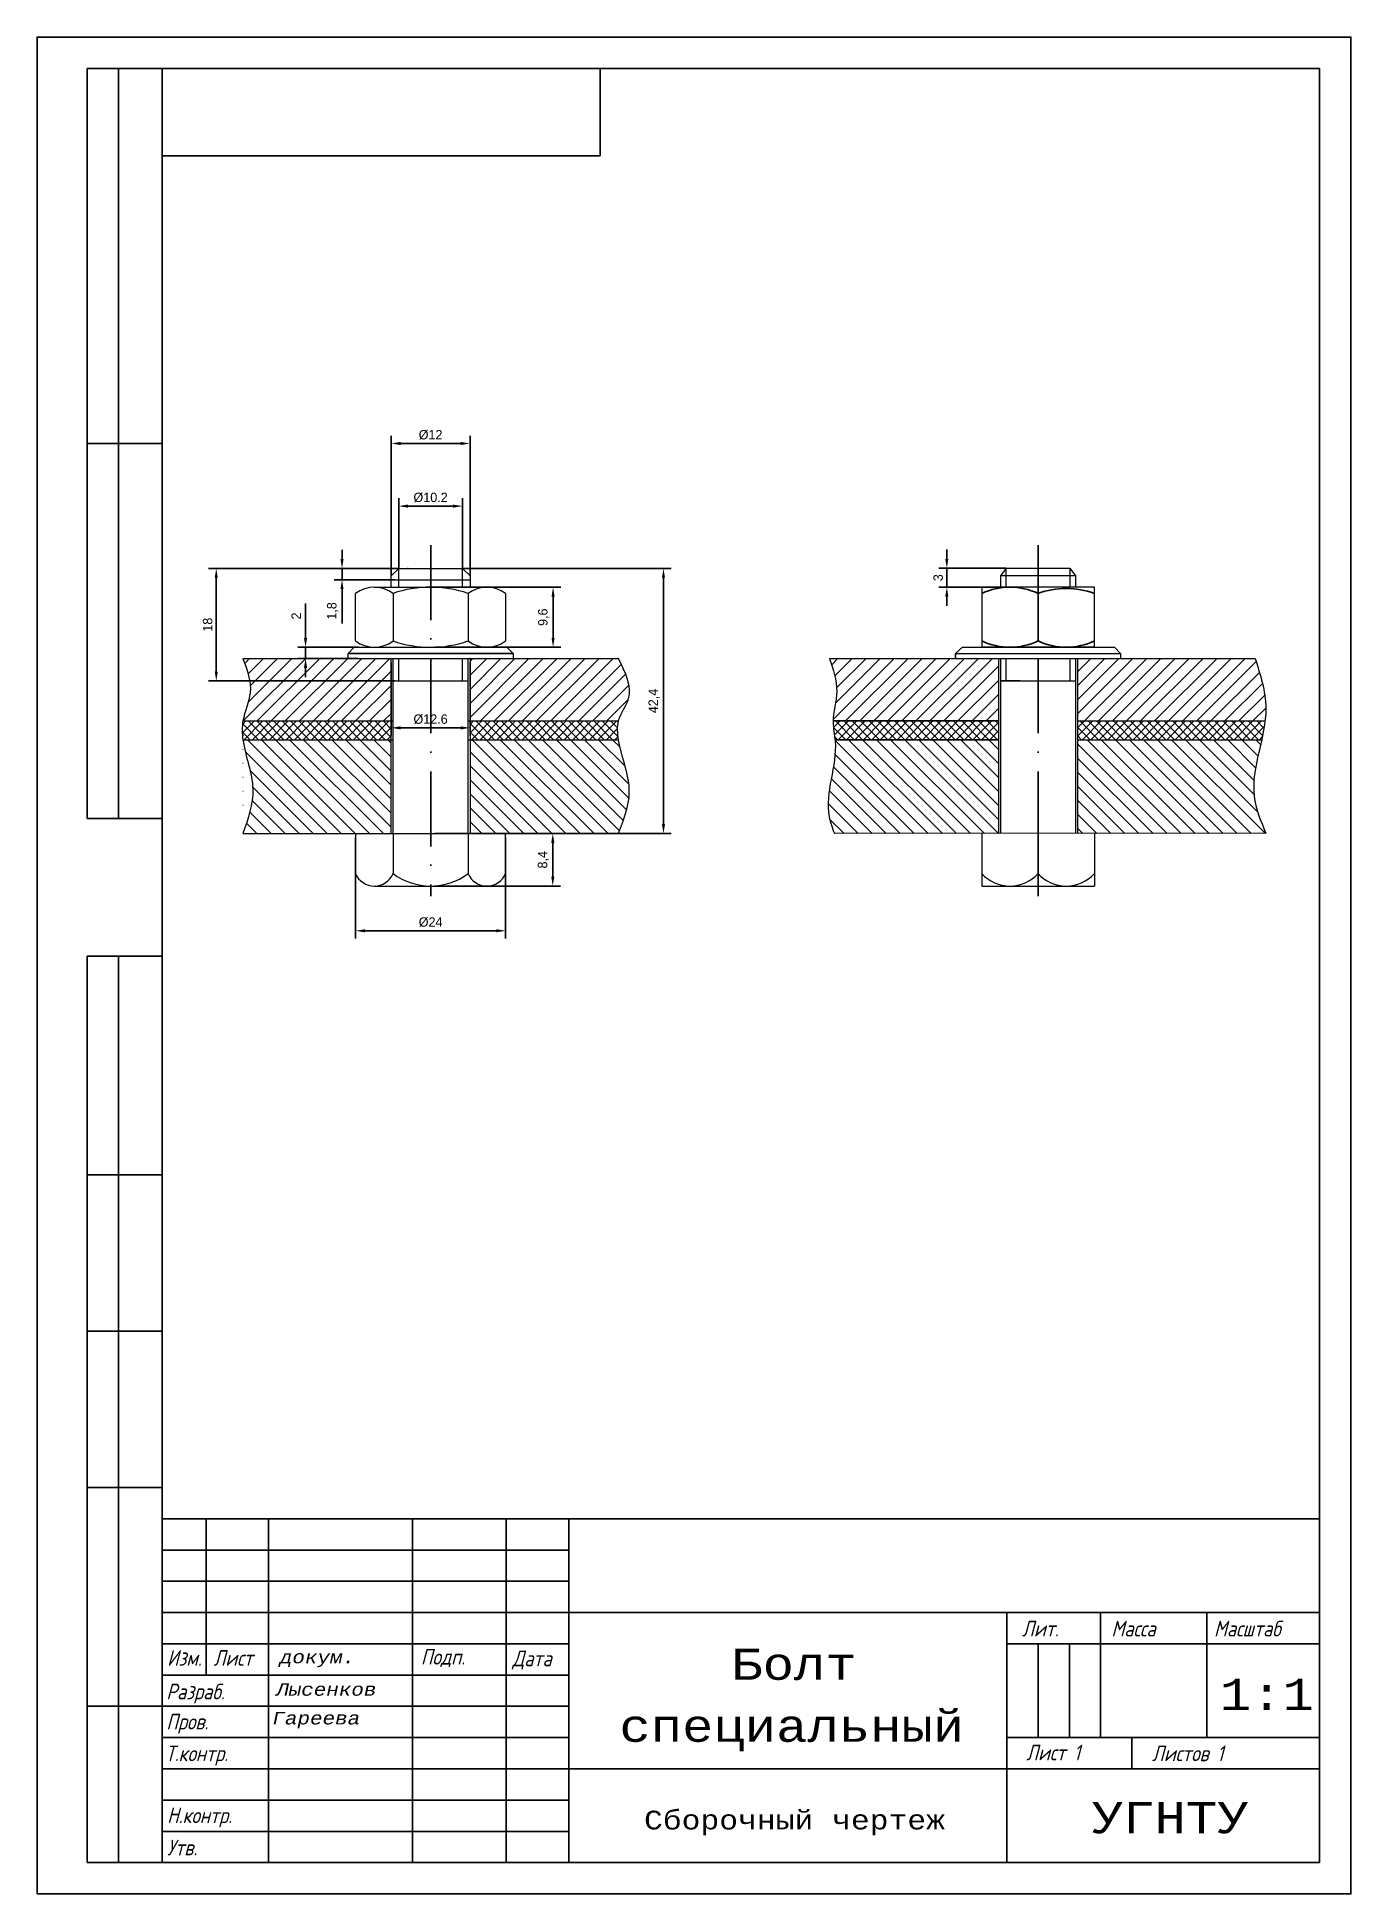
# Model space of a CAD drawing. Header units: millimetres. Extents: x 0 to 210, y 0 to 297.
import ezdxf

# ---------------------------------------------------------------- set-up
doc = ezdxf.new("R2010")
doc.units = ezdxf.units.MM
doc.linetypes.add('ACAD_ISO10W100', pattern=[18, 12, -3, 0, -3])
doc.layers.get('0').update_dxf_attribs({"lineweight": 20})
doc.layers.add('1-основная-06', color=7, linetype='Continuous')
doc.layers.add('Ypoвeнь2', color=7, linetype='Continuous')
doc.styles.add('1', font='simplex.shx', dxfattribs={"width": 0.8, "oblique": 15, "height": 2.5})
doc.styles.add('15', font='COUR.TTF', dxfattribs={"height": 5})
doc.styles.add('16', font='COUR.TTF', dxfattribs={"height": 3})
doc.styles.add('17', font='COUR.TTF', dxfattribs={"height": 3})
doc.styles.add('2', font='COUR.TTF', dxfattribs={"height": 5})
doc.dimstyles.new('ISO-25', dxfattribs={"dimtxt": 2.5, "dimasz": 2.5, "dimexe": 1.25, "dimexo": 0.625, "dimtad": 1, "dimtxsty": 'Standard', "dimcen": 2.5, "dimadec": 0, "dimazin": 0, "dimtfac": 1, "dimtmove": 0, "dimatfit": 3, "dimfxl": 0, "dimarcsym": 0})
pattern_1 = [(315, (32.89370999795619, 169.6109460732293), (0.6735192090801866, 0.6735192090801863), []), (45, (32.89370999795619, 169.6109460732293), (-0.6735192090801863, 0.6735192090801866), [])]
pattern_2 = [(315, (32.89370999795619, 169.6109460732293), (1.122532015133644, 1.122532015133644), [])]
pattern_3 = [(45, (0, 0), (-1.122532015133644, 1.122532015133644), [])]
pattern_4 = [(315, (0, 0), (1.122532015133644, 1.122532015133644), [])]
pattern_5 = [(315, (0, 0), (0.6735192090801866, 0.6735192090801863), []), (45, (0, 0), (-0.6735192090801863, 0.6735192090801866), [])]

# ---------------------------------------------------------------- blocks, each defined once
blk = doc.blocks.new('*D1')
at = {"layer": 'Defpoints', "color": 0}
for p in [(62.93829809073326, 169.6109460732293), (82.42743848333498, 169.6109460732292), (62.89370999795621, 161.2109460732293)]:
    blk.add_point(p, dxfattribs=at)
at = {"layer": 'Ypoвeнь2', "color": 0, "lineweight": -2}
for p, q in [((63.56329809073326, 169.6109460732293), (83.67743848333498, 169.6109460732292)), ((82.42743848333498, 162.7109460732292), (82.42743848333498, 168.1109460732292)), ((63.51870999795621, 161.2109460732293), (83.67743848333498, 161.2109460732292))]:
    blk.add_line(p, q, dxfattribs=at)
at = {"layer": 'Ypoвeнь2', "color": 0}
for points in [[(82.17743848333498, 168.1109460732292), (82.67743848333498, 168.1109460732292), (82.42743848333498, 169.6109460732292)], [(82.17743848333498, 162.7109460732292), (82.67743848333498, 162.7109460732292), (82.42743848333498, 161.2109460732292)]]:
    blk.add_solid(points, dxfattribs=at)
at = {"layer": 'Ypoвeнь2', "color": 0, "lineweight": 20, "insert": (80.92743848333495, 165.4109460732292), "char_height": 1.5, "attachment_point": 5, "rotation": 90}
blk.add_mtext('8,4', dxfattribs=at)
blk = doc.blocks.new('*D2')
at = {"layer": 'Defpoints', "color": 0}
for p in [(50.89370999795619, 169.6109460732293), (74.8937099979562, 169.6109460732292), (74.8937099979562, 154.0504144563021)]:
    blk.add_point(p, dxfattribs=at)
at = {"layer": 'Ypoвeнь2', "color": 0, "lineweight": -2}
for p, q in [((50.89370999795619, 168.9859460732293), (50.89370999795619, 152.8004144563021)), ((74.8937099979562, 168.9859460732292), (74.8937099979562, 152.8004144563021)), ((52.39370999795619, 154.0504144563021), (73.3937099979562, 154.0504144563021))]:
    blk.add_line(p, q, dxfattribs=at)
at = {"layer": 'Ypoвeнь2', "color": 0}
for points in [[(52.39370999795619, 154.3004144563021), (52.39370999795619, 153.8004144563021), (50.89370999795619, 154.0504144563021)], [(73.3937099979562, 154.3004144563021), (73.3937099979562, 153.8004144563021), (74.8937099979562, 154.0504144563021)]]:
    blk.add_solid(points, dxfattribs=at)
at = {"layer": 'Ypoвeнь2', "color": 0, "insert": (62.89370999795619, 155.4254144563021), "char_height": 1.5, "attachment_point": 5}
blk.add_mtext('%%c24', dxfattribs=at)
blk = doc.blocks.new('*D3')
at = {"layer": 'Defpoints', "color": 0}
for p in [(56.59370999795617, 197.6109460732293), (69.1937099979562, 197.6109460732293), (69.1937099979562, 186.5096690829488)]:
    blk.add_point(p, dxfattribs=at)
at = {"layer": 'Ypoвeнь2', "color": 0, "lineweight": -2}
for p, q in [((56.59370999795617, 196.9859460732293), (56.59370999795617, 185.2596690829488)), ((69.1937099979562, 196.9859460732293), (69.1937099979562, 185.2596690829488)), ((58.09370999795617, 186.5096690829488), (67.6937099979562, 186.5096690829488))]:
    blk.add_line(p, q, dxfattribs=at)
at = {"layer": 'Ypoвeнь2', "color": 0}
for points in [[(58.09370999795617, 186.7596690829488), (58.09370999795617, 186.2596690829488), (56.59370999795617, 186.5096690829488)], [(67.6937099979562, 186.7596690829488), (67.6937099979562, 186.2596690829488), (69.1937099979562, 186.5096690829488)]]:
    blk.add_solid(points, dxfattribs=at)
at = {"layer": 'Ypoвeнь2', "color": 0, "insert": (62.89370999795619, 187.8846690829488), "char_height": 1.5, "attachment_point": 5}
blk.add_mtext('%%c12.6', dxfattribs=at)
blk = doc.blocks.new('*D4')
at = {"layer": 'Defpoints', "color": 0}
for p in [(67.99370999795619, 212.0109460732292), (67.99370999795617, 169.6109460732293), (100.1180026967618, 169.6109460732293)]:
    blk.add_point(p, dxfattribs=at)
at = {"layer": 'Ypoвeнь2', "color": 0, "lineweight": -2}
for p, q in [((68.61870999795619, 212.0109460732292), (101.3680026967618, 212.0109460732292)), ((100.1180026967618, 210.5109460732292), (100.1180026967618, 171.1109460732293)), ((68.61870999795617, 169.6109460732293), (101.3680026967618, 169.6109460732293))]:
    blk.add_line(p, q, dxfattribs=at)
at = {"layer": 'Ypoвeнь2', "color": 0}
for points in [[(99.86800269676178, 210.5109460732292), (100.3680026967618, 210.5109460732292), (100.1180026967618, 212.0109460732292)], [(99.86800269676178, 171.1109460732293), (100.3680026967618, 171.1109460732293), (100.1180026967618, 169.6109460732293)]]:
    blk.add_solid(points, dxfattribs=at)
at = {"layer": 'Ypoвeнь2', "color": 0, "insert": (98.61800269676175, 190.8109460732293), "char_height": 1.5, "attachment_point": 5, "rotation": 90}
blk.add_mtext('42,4', dxfattribs=at)
blk = doc.blocks.new('*D5')
at = {"layer": 'Defpoints', "color": 0}
for p in [(57.7937099979562, 212.0109460732292), (28.63055847010014, 194.0109460732293), (57.7937099979562, 194.0109460732293)]:
    blk.add_point(p, dxfattribs=at)
at = {"layer": 'Ypoвeнь2', "color": 0, "lineweight": -2}
for p, q in [((57.1687099979562, 212.0109460732292), (27.38055847010014, 212.0109460732292)), ((28.63055847010014, 210.5109460732292), (28.63055847010014, 195.5109460732293)), ((57.1687099979562, 194.0109460732293), (27.38055847010014, 194.0109460732293))]:
    blk.add_line(p, q, dxfattribs=at)
at = {"layer": 'Ypoвeнь2', "color": 0}
for points in [[(28.38055847010014, 210.5109460732292), (28.88055847010014, 210.5109460732292), (28.63055847010014, 212.0109460732292)], [(28.38055847010014, 195.5109460732293), (28.88055847010014, 195.5109460732293), (28.63055847010014, 194.0109460732293)]]:
    blk.add_solid(points, dxfattribs=at)
at = {"layer": 'Ypoвeнь2', "color": 0, "insert": (27.25555847010011, 203.0109460732293), "char_height": 1.5, "attachment_point": 5, "rotation": 90}
blk.add_mtext('18', dxfattribs=at)
blk = doc.blocks.new('*D6')
at = {"layer": 'Defpoints', "color": 0}
for p in [(62.89370999795614, 209.0109460732292), (62.93829809073327, 199.4109998056861), (82.47494305188434, 199.4109998056861)]:
    blk.add_point(p, dxfattribs=at)
at = {"layer": 'Ypoвeнь2', "color": 0, "lineweight": -2}
for p, q in [((63.51870999795614, 209.0109460732292), (83.72494305188434, 209.0109460732292)), ((82.47494305188434, 207.5109460732292), (82.47494305188434, 200.9109998056861)), ((63.56329809073327, 199.4109998056861), (83.72494305188434, 199.4109998056861))]:
    blk.add_line(p, q, dxfattribs=at)
at = {"layer": 'Ypoвeнь2', "color": 0}
for points in [[(82.22494305188434, 207.5109460732292), (82.72494305188434, 207.5109460732292), (82.47494305188434, 209.0109460732292)], [(82.22494305188434, 200.9109998056861), (82.72494305188434, 200.9109998056861), (82.47494305188434, 199.4109998056861)]]:
    blk.add_solid(points, dxfattribs=at)
at = {"layer": 'Ypoвeнь2', "color": 0, "insert": (80.97494305188431, 204.2109729394577), "char_height": 1.5, "attachment_point": 5, "rotation": 90}
blk.add_mtext('9,6', dxfattribs=at)
blk = doc.blocks.new('*D7')
at = {"layer": 'Defpoints', "color": 0}
for p in [(57.7937099979562, 212.0109460732292), (48.73315562400671, 210.2109460732293), (57.7937099979562, 210.2109460732293)]:
    blk.add_point(p, dxfattribs=at)
at = {"layer": 'Ypoвeнь2', "color": 0, "lineweight": -2}
for p, q in [((48.73315562400671, 213.5109460732292), (48.73315562400671, 215.0109460732292)), ((57.1687099979562, 212.0109460732292), (47.48315562400671, 212.0109460732292)), ((48.73315562400671, 212.0109460732292), (48.73315562400671, 210.2109460732293)), ((57.1687099979562, 210.2109460732293), (47.48315562400671, 210.2109460732293)), ((48.73315562400671, 208.7109460732293), (48.73315562400671, 203.2109460732293))]:
    blk.add_line(p, q, dxfattribs=at)
at = {"layer": 'Ypoвeнь2', "color": 0}
for points in [[(48.48315562400671, 213.5109460732292), (48.98315562400671, 213.5109460732292), (48.73315562400671, 212.0109460732292)], [(48.48315562400671, 208.7109460732293), (48.98315562400671, 208.7109460732293), (48.73315562400671, 210.2109460732293)]]:
    blk.add_solid(points, dxfattribs=at)
at = {"layer": 'Ypoвeнь2', "color": 0, "insert": (47.23315562400668, 205.2109460732293), "char_height": 1.5, "attachment_point": 5, "rotation": 90}
blk.add_mtext('1,8', dxfattribs=at)
blk = doc.blocks.new('*D8')
at = {"layer": 'Defpoints', "color": 0}
for p in [(67.99370999795619, 221.9811747574703), (57.7937099979562, 212.0109460732292), (67.99370999795619, 212.0109460732292)]:
    blk.add_point(p, dxfattribs=at)
at = {"layer": 'Ypoвeнь2', "color": 0, "lineweight": -2}
for p, q in [((57.7937099979562, 212.6359460732292), (57.7937099979562, 223.2311747574703)), ((67.99370999795619, 212.6359460732292), (67.99370999795619, 223.2311747574703)), ((59.2937099979562, 221.9811747574703), (66.49370999795619, 221.9811747574703))]:
    blk.add_line(p, q, dxfattribs=at)
at = {"layer": 'Ypoвeнь2', "color": 0}
for points in [[(59.2937099979562, 222.2311747574703), (59.2937099979562, 221.7311747574703), (57.7937099979562, 221.9811747574703)], [(66.49370999795619, 222.2311747574703), (66.49370999795619, 221.7311747574703), (67.99370999795619, 221.9811747574703)]]:
    blk.add_solid(points, dxfattribs=at)
at = {"layer": 'Ypoвeнь2', "color": 0, "insert": (62.89370999795619, 223.3561747574703), "char_height": 1.5, "attachment_point": 5}
blk.add_mtext('%%c10.2', dxfattribs=at)
blk = doc.blocks.new('*D9')
at = {"layer": 'Defpoints', "color": 0}
for p in [(69.1937099979562, 231.998559387458), (56.59370999795618, 210.8109460732292), (69.1937099979562, 210.8109460732292)]:
    blk.add_point(p, dxfattribs=at)
at = {"layer": 'Ypoвeнь2', "color": 0, "lineweight": -2}
for p, q in [((56.59370999795618, 211.4359460732292), (56.59370999795618, 233.248559387458)), ((58.09370999795618, 231.998559387458), (67.6937099979562, 231.998559387458)), ((69.1937099979562, 211.4359460732292), (69.1937099979562, 233.248559387458))]:
    blk.add_line(p, q, dxfattribs=at)
at = {"layer": 'Ypoвeнь2', "color": 0}
for points in [[(58.09370999795618, 232.248559387458), (58.09370999795618, 231.748559387458), (56.59370999795618, 231.998559387458)], [(67.6937099979562, 232.248559387458), (67.6937099979562, 231.748559387458), (69.1937099979562, 231.998559387458)]]:
    blk.add_solid(points, dxfattribs=at)
at = {"layer": 'Ypoвeнь2', "color": 0, "insert": (62.89370999795619, 233.373559387458), "char_height": 1.5, "attachment_point": 5}
blk.add_mtext('%%c12', dxfattribs=at)
blk = doc.blocks.new('*D10')
at = {"layer": 'Defpoints', "color": 0}
for p in [(145.41243579402, 212.0497325614242), (154.9, 212.0497325614242), (154.9, 209.0200479143698)]:
    blk.add_point(p, dxfattribs=at)
at = {"layer": 'Ypoвeнь2', "color": 0, "lineweight": -2}
for p, q in [((145.41243579402, 213.5497325614242), (145.41243579402, 215.0497325614242)), ((154.275, 212.0497325614242), (144.16243579402, 212.0497325614242)), ((145.41243579402, 209.0200479143698), (145.41243579402, 212.0497325614242)), ((154.275, 209.0200479143698), (144.16243579402, 209.0200479143698)), ((145.41243579402, 207.5200479143698), (145.41243579402, 206.0200479143698))]:
    blk.add_line(p, q, dxfattribs=at)
at = {"layer": 'Ypoвeнь2', "color": 0}
for points in [[(145.16243579402, 213.5497325614242), (145.66243579402, 213.5497325614242), (145.41243579402, 212.0497325614242)], [(145.16243579402, 207.5200479143698), (145.66243579402, 207.5200479143698), (145.41243579402, 209.0200479143698)]]:
    blk.add_solid(points, dxfattribs=at)
at = {"layer": 'Ypoвeнь2', "color": 0, "insert": (144.0374357940199, 210.534890237897), "char_height": 1.5, "attachment_point": 5, "rotation": 90}
blk.add_mtext('3', dxfattribs=at)

msp = doc.modelspace()

# ---------------------------------------------------------------- hatches: boundary and pattern name
h = msp.add_hatch()
h.set_pattern_fill('ANSI31', color=256, scale=0.5, style=0)
h.set_pattern_definition([(45, (32.89370999795619, 169.6109460732293), (-1.122532015133644, 1.122532015133644), [])])
edge = h.paths.add_edge_path()
edge.add_spline(control_points=[(32.89370999795619, 197.6109460732293), (33.56612404305076, 195.7698468930676), (34.7967392544824, 192.4003684096988), (33.15604346671591, 189.1449190196375), (32.89370999795617, 187.6109460732291)], knot_values=[0, 0, 0, 0, 5.610479010304787, 10.26799018234048, 10.2679901823407, 10.2679901823407, 10.2679901823407], degree=3, periodic=0)
edge.add_line((32.89370999795619, 187.6109460732293), (56.59370999795618, 187.6109460732293))
edge.add_line((56.59370999795618, 187.6109460732293), (56.59370999795618, 197.6109460732293))
edge.add_line((56.59370999795618, 197.6109460732293), (32.89370999795619, 197.6109460732293))
h = msp.add_hatch()
h.set_pattern_fill('ANSI37,_O', color=256, scale=0.3, angle=270)
h.set_pattern_definition(pattern_1)
edge = h.paths.add_edge_path()
edge.add_spline(control_points=[(32.89370999795616, 187.6109460732291), (32.724735544174, 186.6228821332314), (32.75568836837435, 185.6110379753197), (32.89370999795619, 184.6109460732293)], knot_values=[10.26799018234048, 10.2679901823407, 10.2679901823407, 10.2679901823407, 13.26799018234046, 13.26799018234046, 13.26799018234046, 13.26799018234048], degree=3, periodic=0)
edge.add_line((32.89370999795619, 184.6109460732293), (56.59370999795618, 184.6109460732293))
edge.add_line((56.59370999795618, 184.6109460732293), (56.59370999795618, 187.6109460732293))
edge.add_line((56.59370999795618, 187.6109460732293), (32.89370999795617, 187.6109460732293))
h = msp.add_hatch()
h.set_pattern_fill('ANSI37,_O', color=256, scale=0.3, angle=270)
h.set_pattern_definition(pattern_1)
edge = h.paths.add_edge_path()
edge.add_line((69.1937099979562, 187.6109460732293), (69.1937099979562, 184.6109460732293))
edge.add_line((69.1937099979562, 184.6109460732293), (92.89370999795621, 184.6109460732292))
edge.add_spline(control_points=[(92.8937099979562, 184.6109460732293), (92.71819365823845, 185.6232737612368), (92.63362098560845, 186.653167057946), (92.8937099979562, 187.6109460732292)], knot_values=[10.54292645895027, 10.54292645895027, 10.54292645895027, 10.54292645895027, 13.54292645895025, 13.54292645895025, 13.54292645895025, 13.54292645895027], degree=3, periodic=0)
edge.add_line((92.8937099979562, 187.6109460732293), (69.1937099979562, 187.6109460732293))
h = msp.add_hatch()
h.set_pattern_fill('ANSI31,_O', color=256, scale=0.5, angle=270)
h.set_pattern_definition(pattern_2)
edge = h.paths.add_edge_path()
edge.add_line((56.59370999795618, 169.6109460732293), (56.59370999795618, 184.6109460732293))
edge.add_line((56.59370999795618, 184.6109460732293), (32.89370999795621, 184.6109460732293))
edge.add_spline(control_points=[(32.89370999795619, 184.6109460732293), (33.2646326918404, 181.9232747018724), (35.44027916906299, 176.9741774751558), (33.71272248636049, 171.9790649296149), (32.89370999795619, 169.6109460732293)], knot_values=[13.26799018234046, 13.26799018234046, 13.26799018234046, 13.26799018234048, 21.33026335665269, 28.59804675797529, 28.59804675797529, 28.59804675797529, 28.59804675797529], degree=3, periodic=0)
edge.add_line((32.89370999795619, 169.6109460732293), (56.59370999795618, 169.6109460732293))
h = msp.add_hatch()
h.set_pattern_fill('ANSI31,_O', color=256, scale=0.5, angle=270)
h.set_pattern_definition(pattern_2)
edge = h.paths.add_edge_path()
edge.add_line((69.1937099979562, 184.6109460732293), (69.1937099979562, 169.6109460732293))
edge.add_line((69.1937099979562, 169.6109460732293), (92.89370999795621, 169.6109460732293))
edge.add_spline(control_points=[(92.8937099979562, 169.6109460732293), (93.73288838396536, 171.8030590643579), (95.63539762274479, 176.7728191149047), (93.39699821737824, 181.7081246015175), (92.8937099979562, 184.6109460732293)], knot_values=[13.54292645895027, 13.54292645895027, 13.54292645895027, 13.54292645895027, 20.33193477410875, 28.93435128241865, 28.93435128241865, 28.93435128241865, 28.93435128241865], degree=3, periodic=0)
edge.add_line((92.8937099979562, 184.6109460732293), (69.1937099979562, 184.6109460732293))
at = {"layer": 'Ypoвeнь2'}
h = msp.add_hatch(dxfattribs=at)
h.set_pattern_fill('ANSI31', color=256, scale=0.5, style=0)
h.set_pattern_definition(pattern_3)
edge = h.paths.add_edge_path()
edge.add_spline(control_points=[(92.8937099979562, 187.6109460732293), (93.23287736695819, 188.8599315100482), (95.7264299566832, 191.8953766037555), (93.98742677865891, 195.4041574279991), (92.8937099979562, 197.6109460732293)], knot_values=[0, 3.019806626980426e-14, 3.019806626980426e-14, 3.019806626980426e-14, 3.912130304242035, 10.54292645895027, 10.54292645895027, 10.54292645895027, 10.54292645895027], degree=3, periodic=0)
edge.add_line((92.89370999795624, 197.6109460732293), (69.1937099979562, 197.6109460732293))
edge.add_line((69.1937099979562, 197.6109460732293), (69.1937099979562, 187.6109460732293))
edge.add_line((69.1937099979562, 187.6109460732293), (92.89370999795617, 187.6109460732293))
h = msp.add_hatch(dxfattribs=at)
h.set_pattern_fill('ANSI31', color=256, scale=0.5, style=0)
h.set_pattern_definition(pattern_3)
edge = h.paths.add_edge_path()
edge.add_spline(control_points=[(126.6750345316548, 197.6109460732293), (127.2617761989775, 195.8610458279549), (128.3620612520281, 192.5678993823335), (127.2564358491004, 189.1876614817231), (127.2365125239195, 187.6109460732292)], knot_values=[0.01780641323895957, 0.01780641323895957, 0.01780641323895957, 0.01780641323895957, 5.412976764187609, 10.17053639556061, 10.17053639556061, 10.17053639556061, 10.17053639556061], degree=3, periodic=0)
edge.add_line((127.2365125239195, 187.6109460732292), (153.7, 187.6109460732292))
edge.add_line((153.7, 187.6109460732292), (153.7, 197.6109460732292))
edge.add_line((153.7, 197.6109460732292), (126.6750345316548, 197.6109460732292))
h = msp.add_hatch(dxfattribs=at)
h.set_pattern_fill('ANSI31', color=256, scale=0.5, style=0)
h.set_pattern_definition(pattern_3)
edge = h.paths.add_edge_path()
edge.add_spline(control_points=[(196.2838526070562, 187.6109460732292), (196.3682582259937, 188.3074620813244), (196.5990579017281, 191.6826485795188), (195.5406582806702, 194.9868453985106), (194.7001069116427, 197.6109460732293)], knot_values=[0, 0, 0, 0, 2.099129039724678, 10.19846319394228, 10.19846319394228, 10.19846319394228, 10.19846319394228], degree=3, periodic=0)
edge.add_line((194.7001069116427, 197.6109460732293), (166.3, 197.6109460732293))
edge.add_line((166.3, 197.6109460732293), (166.3, 187.6109460732292))
edge.add_line((166.3, 187.6109460732292), (196.2838526070562, 187.6109460732292))
h = msp.add_hatch(dxfattribs=at)
h.set_pattern_fill('ANSI37', color=256, scale=0.3, angle=270, style=0)
h.set_pattern_definition(pattern_5)
edge = h.paths.add_edge_path()
edge.add_line((153.7, 184.6109460732293), (153.6999999999999, 187.6109460732292))
edge.add_line((153.6999999999999, 187.6109460732292), (127.2365125239195, 187.6109460732292))
edge.add_spline(control_points=[(127.2365125239195, 187.6109460732293), (127.2357194495821, 187.548182828821), (127.2356604812286, 186.5479918634626), (127.4518843705016, 185.5511465396125), (127.5468497463438, 184.6109460732293)], knot_values=[10.17053639556056, 10.17053639556056, 10.17053639556056, 10.17053639556056, 10.35991735570218, 13.18905233775981, 13.18905233775981, 13.18905233775981, 13.18905233775981], degree=3, periodic=0)
edge.add_line((127.5468497463439, 184.6109460732293), (153.7, 184.6109460732293))
h = msp.add_hatch(dxfattribs=at)
h.set_pattern_fill('ANSI37', color=256, scale=0.3, angle=270, style=0)
h.set_pattern_definition(pattern_5)
edge = h.paths.add_edge_path()
edge.add_line((166.3, 187.6109460732292), (166.3, 184.6109460732293))
edge.add_line((166.3, 184.6109460732293), (195.7462265704924, 184.6109460732292))
edge.add_spline(control_points=[(195.7462265704923, 184.6109460732292), (195.9664240769355, 185.6123062366996), (196.1629771175264, 186.6134803297905), (196.2838526070562, 187.6109460732292)], knot_values=[10.19846319394228, 10.19846319394228, 10.19846319394228, 10.19846319394228, 13.2045811924486, 13.2045811924486, 13.2045811924486, 13.2045811924486], degree=3, periodic=0)
edge.add_line((196.2838526070562, 187.6109460732292), (166.3, 187.6109460732292))
h = msp.add_hatch(dxfattribs=at)
h.set_pattern_fill('ANSI31', color=256, scale=0.5, angle=270, style=0)
h.set_pattern_definition(pattern_4)
edge = h.paths.add_edge_path()
edge.add_line((153.7, 169.6109460732293), (153.7, 184.6109460732293))
edge.add_line((153.7, 184.6109460732293), (127.5468497463439, 184.6109460732293))
edge.add_spline(control_points=[(127.5468497463438, 184.6109460732293), (127.5539883221574, 184.5402709218942), (127.9331039162583, 180.4351441398966), (125.3557505124284, 175.2390313843422), (127.1061061504515, 170.5038036514643), (127.4361469392322, 169.6109460732293)], knot_values=[13.18905233775981, 13.18905233775981, 13.18905233775981, 13.18905233775981, 13.40171926375418, 25.53587105612911, 28.35550293625543, 28.35550293625543, 28.35550293625543, 28.35550293625543], degree=3, periodic=0)
edge.add_line((127.4361469392322, 169.6109460732293), (153.7, 169.6109460732293))
h = msp.add_hatch(dxfattribs=at)
h.set_pattern_fill('ANSI31', color=256, scale=0.5, angle=270, style=0)
h.set_pattern_definition(pattern_4)
edge = h.paths.add_edge_path()
edge.add_spline(control_points=[(196.4086511572721, 169.6700753360712), (195.5964872844178, 171.6212554459536), (193.5841880597404, 176.4556963187341), (195.0872399968221, 181.5660361683666), (195.756710937544, 184.6109460732293)], knot_values=[13.05375023961754, 13.05375023961754, 13.05375023961754, 13.05375023961754, 19.23970929094153, 28.38070705083184, 28.38070705083184, 28.38070705083184, 28.38070705083184], degree=3, periodic=0)
edge.add_line((195.756710937544, 184.6109460732293), (166.3, 184.6109460732293))
edge.add_line((166.3, 184.6109460732293), (166.3, 169.6109460732293))
edge.add_line((166.3, 169.6109460732293), (196.432245977814, 169.6109460732293))

# ---------------------------------------------------------------- linework, layer by layer
at = {"lineweight": 20}
for p, q in [((56.59370999795618, 210.8109460732292), (57.7937099979562, 212.0109460732292)), ((57.7937099979562, 212.0109460732292), (67.99370999795619, 212.0109460732292)), ((67.99370999795619, 209.0109460732292), (67.99370999795619, 212.0109460732292)), ((69.1937099979562, 210.8109460732292), (67.99370999795619, 212.0109460732292)), ((50.89370999795619, 200.4109460732293), (50.89370999795619, 208.0109460732292)), ((56.59370999795618, 209.0109460732292), (56.59370999795618, 210.8109460732292)), ((56.59370999795618, 210.2109460732293), (69.1937099979562, 210.2109460732293)), ((56.89370999795619, 208.0109460732293), (56.89370999795619, 200.4109460732293)), ((68.8937099979562, 208.0109460732292), (68.8937099979562, 200.4109460732293)), ((69.1937099979562, 210.8109460732292), (69.1937099979562, 209.0109460732292)), ((74.8937099979562, 208.0109460732292), (74.8937099979562, 200.4109460732293)), ((56.59370999795618, 169.6109460732293), (56.59370999795618, 197.6109460732293)), ((56.89370999795619, 169.6109460732293), (56.89370999795619, 197.6109460732293)), ((68.8937099979562, 169.6109460732293), (68.8937099979562, 197.6109460732293)), ((69.1937099979562, 197.6109460732293), (69.1937099979562, 169.6109460732293)), ((68.8937099979562, 187.6109460732293), (92.8937099979562, 187.6109460732293)), ((32.89370999795619, 184.6109460732293), (56.89370999795619, 184.6109460732293)), ((68.8937099979562, 184.6109460732293), (92.8937099979562, 184.6109460732293)), ((32.89370999795619, 169.6109460732293), (92.8937099979562, 169.6109460732293)), ((56.89370999795619, 169.6109460732293), (56.89370999795619, 163.2109460732293)), ((68.8937099979562, 169.6109460732293), (68.8937099979562, 163.2109460732293)), ((53.89370999795619, 161.2109460732293), (71.8937099979562, 161.2109460732293))]:
    msp.add_line(p, q, dxfattribs=at)
for p, q in [((57.7937099979562, 209.0109460732292), (57.7937099979562, 212.0109460732292)), ((53.89370999795619, 209.0109460732292), (71.8937099979562, 209.0109460732292)), ((53.89370999795619, 209.0109460732292), (71.8937099979562, 209.0109460732292)), ((50.69370000000006, 199.4109460732293), (75.09369999999998, 199.4109460732293)), ((32.89370999795619, 197.6109460732293), (56.89370999795619, 197.6109460732293)), ((49.6937099979562, 197.6109460732293), (49.6937099979562, 198.4108999999999)), ((56.89370999795619, 197.6109460732293), (57.7937099979562, 197.6109460732293)), ((57.7937099979562, 197.6109460732293), (67.99370999795619, 197.6109460732293)), ((57.7937099979562, 194.0109460732293), (57.7937099979562, 197.6109460732293)), ((67.99370999795619, 194.0109460732293), (67.99370999795619, 197.6109460732293)), ((76.09370999795618, 198.4108999999999), (76.09370999795618, 197.6109460732293)), ((56.89370999795619, 194.0109460732293), (68.8937099979562, 194.0109460732293)), ((32.89370999795619, 187.6109460732293), (56.89370999795619, 187.6109460732293)), ((50.89370999795619, 169.6109460732293), (50.89370999795619, 163.2109460732293)), ((74.8937099979562, 163.2109460732293), (74.8937099979562, 169.6109460732293))]:
    msp.add_line(p, q)
msp.add_lwpolyline([(67.99370999795619, 197.6109460732293), (92.8937099979562, 197.6109460732293)], dxfattribs=at)
for points in [[(32.89370999795619, 197.6109460732293), (34.05369870812103, 192.1216928528576), (32.89370999795619, 187.6109460732293), (32.89370999795619, 184.6109460732293), (34.47346874712821, 176.7049603009395), (32.89370999795619, 169.6109460732293)], [(92.8937099979562, 197.6109460732293), (94.50064356679275, 191.177811366833), (92.8937099979562, 187.6109460732293), (92.8937099979562, 184.6109460732293), (94.6055872381454, 176.1805815439242), (92.8937099979562, 169.6109460732293)]]:
    msp.add_spline(points, degree=3, dxfattribs=at)
for p in [(57.7937099979562, 212.0109460732292), (57.7937099979562, 212.0109460732292), (57.7937099979562, 212.0109460732292), (59.25619133951488, 212.0109460732292), (62.89370999795619, 212.0109460732292), (67.99370999795619, 212.0109460732292), (67.99370999795619, 212.0109460732292), (67.99370999795619, 212.0109460732292), (56.59370999795618, 210.2109460732293), (56.59370999795618, 210.2109460732293), (57.7937099979562, 210.2109460732293), (57.7937099979562, 210.2109460732293), (67.99370999795619, 210.2109460732293), (67.99370999795619, 210.2109460732293), (69.1937099979562, 210.2109460732293), (69.1937099979562, 210.2109460732293), (69.1937099979562, 197.6109460732293), (92.8937099979562, 197.6109460732293), (69.1937099979562, 187.6109460732293), (92.8937099979562, 187.6109460732293), (56.89370999795619, 163.2109460732293), (68.8937099979562, 163.2109460732293)]:
    msp.add_point(p)
at = {"layer": '1-основная-06'}
for p, q in [((20, 292), (8, 292)), ((8, 292), (8, 172)), ((13, 172), (13, 292)), ((205, 292), (20, 292)), ((20, 292), (20, 60)), ((90, 292), (90, 278)), ((205, 5), (205, 292)), ((90, 278), (20, 278)), ((20, 232), (8, 232)), ((8, 232), (8, 172)), ((20, 172), (20, 232)), ((8, 172), (20, 172)), ((8, 172), (13, 172)), ((8, 5), (8, 150)), ((8, 150), (20, 150)), ((13, 150), (8, 150)), ((8, 150), (8, 115)), ((13, 5), (13, 150)), ((20, 150), (20, 5)), ((8, 115), (20, 115)), ((20, 115), (20, 90)), ((20, 90), (8, 90)), ((8, 90), (8, 65)), ((8, 65), (20, 65)), ((20, 65), (20, 30)), ((205, 60), (20, 60)), ((20, 60), (20, 5)), ((37, 60), (27, 60)), ((27, 60), (27, 35)), ((60, 60), (37, 60)), ((37, 60), (37, 5)), ((37, 5), (37, 60)), ((60, 5), (60, 60)), ((85, 60), (75, 60)), ((75, 60), (75, 5)), ((85, 60), (85, 45)), ((20, 45), (85, 45)), ((85, 5), (85, 45)), ((85, 45), (205, 45)), ((85, 45), (155, 45)), ((155, 45), (155, 5)), ((170, 25), (170, 45)), ((205, 45), (187, 45)), ((187, 45), (187, 25)), ((205, 45), (205, 20)), ((205, 40), (205, 45)), ((85, 40), (20, 40)), ((20, 40), (20, 35)), ((85, 35), (85, 40)), ((155, 25), (155, 40)), ((155, 40), (205, 40)), ((20, 35), (27, 35)), ((27, 35), (85, 35)), ((20, 30), (8, 30)), ((8, 30), (8, 5)), ((205, 25), (155, 25)), ((175, 25), (170, 25)), ((187, 25), (175, 25)), ((175, 25), (175, 20)), ((175, 20), (175, 25)), ((205, 20), (205, 25)), ((20, 20), (85, 20)), ((205, 20), (85, 20)), ((155, 5), (155, 20)), ((155, 20), (205, 20)), ((8, 5), (13, 5)), ((20, 5), (13, 5)), ((20, 5), (205, 5)), ((75, 5), (60, 5))]:
    msp.add_line(p, q, dxfattribs=at)
msp.add_lwpolyline([(0, 0), (210, 0), (210, 297), (0, 297)], close=True, dxfattribs=at)
at = {"layer": 'Ypoвeнь2', "linetype": 'ACAD_ISO10W100'}
for p, q in [((62.93829809073327, 215.7409536655426), (62.93829809073326, 159.6109460732293)), ((160, 215.7409536655426), (160, 159.6109460732293))]:
    msp.add_line(p, q, dxfattribs=at)
at = {"layer": 'Ypoвeнь2'}
for p, q in [((56.59370999795618, 210.8109460732292), (56.59370999795618, 212.0109460732292)), ((57.7937099979562, 212.0109460732292), (56.59370999795618, 212.0109460732292)), ((57.7937099979562, 212.0109460732292), (57.7937099979562, 212.6359460732292)), ((67.99370999795619, 212.0109460732292), (67.99370999795619, 212.6359460732292)), ((67.99370999795619, 212.0109460732292), (69.1937099979562, 212.0109460732292)), ((69.1937099979562, 210.8109460732292), (69.1937099979562, 212.0109460732292)), ((154.275, 212.0497325614242), (154.9, 212.0497325614242)), ((160, 208.0109460732292), (160, 200.4109460732293)), ((42.90447079098476, 200.9109460732293), (42.90447079098476, 206.4109460732293)), ((51.28845387688705, 199.4109460732293), (41.65447079098476, 199.4109460732293)), ((42.90447079098476, 197.6109460732293), (42.90447079098476, 199.4109460732293)), ((49.69370999795619, 198.4108999999999), (50.6937, 199.4109460732293)), ((75.0937, 199.4109460732293), (76.09370999795617, 198.4108999999999)), ((151, 199.4109460732293), (169, 199.4109460732293)), ((51.28845387688705, 197.6109460732293), (41.65447079098476, 197.6109460732293)), ((42.90447079098476, 196.1109460732293), (42.90447079098476, 194.6109460732293)), ((49.6937099979562, 198.4108999999999), (76.09370999795618, 198.4108999999999)), ((146.8, 198.4109), (146.8, 197.6109460732293)), ((154, 194.0109460732293), (157.1326120155568, 194.0109460732293)), ((153.7, 187.6109460732292), (127.2365125239195, 187.6109460732292)), ((153.7, 184.6109460732293), (127.5468497463438, 184.6109460732293)), ((160, 169.6109460732293), (160, 161.2109460732293)), ((20, 55), (85, 55)), ((20, 50), (85, 50)), ((20, 40), (85, 40)), ((160, 40), (160, 25)), ((165, 40), (165, 25)), ((20, 35), (85, 35)), ((20, 30), (85, 30)), ((20, 25), (85, 25)), ((20, 15), (85, 15)), ((20, 10), (85, 10))]:
    msp.add_line(p, q, dxfattribs=at)
at = {"layer": 'Ypoвeнь2', "lineweight": 20}
for p, q in [((154.9, 212.0497325614242), (154, 210.8109460732292)), ((154.9, 209.0200479143698), (154.9, 212.0497325614242)), ((154.9, 212.0497325614242), (165.1, 212.0497325614242)), ((165.1, 212.0497325614242), (165.1, 209.0200479143698)), ((165.1, 212.0497325614242), (166, 210.8109460732292)), ((151, 209.0109460732292), (151, 199.4109460732293)), ((169, 209.0109460732292), (151, 209.0109460732292)), ((166, 210.8109460732292), (154, 210.8109460732292)), ((154, 210.8109460732292), (154, 209.0109460732293)), ((166, 210.8109460732292), (166, 209.0109460732293)), ((169, 199.4109460732293), (169, 209.0109460732292)), ((147.9, 199.4109460732293), (146.8, 198.4109)), ((147.9000000000001, 199.4109460732293), (153.7676305629102, 199.4109460732293)), ((153.8843686167831, 199.4109460732293), (172.2, 199.4109460732292)), ((172.2, 199.4109460732293), (173.2, 198.4109)), ((126.669224977444, 197.6109460732292), (194.7001069116427, 197.6109460732293)), ((146.8, 198.4109), (173.2, 198.4109)), ((153.7, 197.5434471105037), (153.7, 169.6109460732293)), ((154, 197.6109460732293), (154, 169.6109460732292)), ((154.9, 194.0109460732293), (154.9, 197.6109460732293)), ((165.1, 197.6109460732293), (165.1, 194.0109460732293)), ((166, 197.6109460732292), (166, 169.6109460732293)), ((166.3, 197.5434471105037), (166.3, 169.6109460732293)), ((173.2, 198.4109), (173.2, 197.6109460732293)), ((154, 194.0109460732293), (166, 194.0109460732293)), ((166.3, 187.6109460732292), (196.2838526070562, 187.6109460732292)), ((166.3, 184.6109460732293), (195.7462265704923, 184.6109460732293)), ((196.4086511572721, 169.6700753360712), (127.4361469392322, 169.6109460732293)), ((151, 169.6109460732293), (151, 161.2109460732293)), ((169, 169.6109460732292), (169, 161.2109460732293)), ((151, 161.2109460732293), (169, 161.2109460732293))]:
    msp.add_line(p, q, dxfattribs=at)
for centre, radius, start, end in [((53.89370999795621, 204.0109460732292), 5.000000000000031, 53.13010235415661, 126.869897645844), ((62.89370999795614, 190.5109460732289), 18.50000000000034, 71.07535558394892, 108.9246444160508), ((71.8937099979562, 204.0109460732292), 4.999999999999991, 53.13010235415597, 126.8698976458439), ((53.89370999795619, 204.4109460732293), 5, 233.130102354156, 306.869897645844), ((62.89370999795611, 217.9109460732298), 18.50000000000051, 251.0753555839496, 288.924644416051), ((71.8937099979562, 204.4109460732293), 5.000000000000023, 233.1301023541562, 306.8698976458438), ((53.89370999795618, 164.4609460732293), 3.249999999999996, 202.6198649480405, 337.38013505196), ((62.89370999795621, 171.2109460732291), 9.999999999999872, 233.1301023541553, 306.8698976458438), ((71.8937099979562, 164.4609460732293), 3.25, 202.6198649480404, 337.3801350519596), ((155.5, 167.2734460732291), 6.062499999999829, 222.0750220508418, 317.9249779491583), ((164.5, 167.273446073229), 6.06249999999975, 222.0750220508414, 317.9249779491587)]:
    msp.add_arc(centre, radius, start, end, dxfattribs=at)
at = {"layer": 'Ypoвeнь2'}
for centre, radius, start, end in [((155.5, 198.3859460732292), 10.62500000000003, 64.942384581697, 115.0576154183029), ((164.5, 195.8476372052924), 12.96904324215288, 69.69728424313999, 110.30271575686), ((155.5, 210.0359460732292), 10.62499999999998, 244.9423845816969, 295.057615418303), ((164.5, 210.0359460732292), 10.62499999999998, 244.9423845816969, 295.057615418303)]:
    msp.add_arc(centre, radius, start, end, dxfattribs=at)
at = {"layer": 'Ypoвeнь2', "lineweight": 20}
for points in [[(126.6692249774439, 197.6282723715838), (127.8082408749899, 192.3364900409533), (127.2365633995539, 187.4226925196818), (127.5663134529261, 184.3988169021787), (126.5986049646308, 172.3033144321663), (127.4361469392322, 169.6109460732293)], [(194.7001069116427, 197.6109460732293), (196.4086511572721, 189.6938702050566), (194.544785362018, 175.5685576562905), (196.4086511572721, 169.6700753360712)]]:
    msp.add_spline(points, degree=3, dxfattribs=at)
at = {"layer": 'Ypoвeнь2'}
msp.add_point((50.93875291451582, 197.6109460732293), dxfattribs=at)
for points in [[(42.65447079098476, 200.9109460732293), (43.15447079098476, 200.9109460732293), (42.90447079098476, 199.4109460732293)], [(42.65447079098476, 196.1109460732293), (43.15447079098476, 196.1109460732293), (42.90447079098476, 197.6109460732293)]]:
    msp.add_solid(points, dxfattribs=at)

# ---------------------------------------------------------------- texts
at = {"layer": 'Ypoвeнь2', "style": '1', "oblique": 15, "width": 0.8}
for s, p in [('Лит.    ', (157.4356122881891, 41.18178878019717)), ('Масса', (171.7232292257722, 41.18178878019717)), ('Масштаб', (188.127528622947, 41.18178878019705)), ('Изм.', (20.77597941829049, 36.48548252483363)), ('Лист', (28.18437319453096, 36.48548252483374)), ('Подп.', (61.33663878359312, 36.670520120226)), ('Дата', (75.96851292209112, 36.40618050066348)), ('Разраб. ', (20.64368605971822, 31.11302831942476)), ('Пров.', (20.64368605971845, 26.29863341157175)), ('Лист 1', (158.0970765257493, 21.35624747081295)), ('Т.контр.', (20.51139243705575, 21.21989750114254)), ('Листов 1', (178.2055728110447, 21.22407696952484)), ('Н.контр.', (20.77597839046348, 11.31130735209319)), ('Утв.', (20.77597839046325, 6.156666099938093))]:
    msp.add_text(s, height=2.5, dxfattribs=at).set_placement(p)
at = {"layer": 'Ypoвeнь2'}
for s, height, style, p in [('Болт', 5, '15', (110.9648560568098, 34.23892906493404)), ('1:1', 5, '2', (189.053577521998, 29.41863491075901)), ('специальный', 5, '15', (93.06958264454352, 24.32439915040401)), ('Сборочный чертеж', 3, '16', (97.01260776828394, 10.3085758532942)), ('УГНТУ', 5, '15', (168.593706755036, 9.702743793793616))]:
    msp.add_text(s, height=height, dxfattribs=dict(at, style=style)).set_placement(p)
at = {"layer": 'Ypoвeнь2', "insert": (41.40447079098473, 204.4109460732293), "char_height": 1.5, "attachment_point": 5, "rotation": 90}
msp.add_mtext('2', dxfattribs=at)
at = {"layer": 'Ypoвeнь2', "char_height": 2, "attachment_point": 1, "style": '17'}
for s, insert, width in [('{\\fCourier New Cyr|b0|i1|c204|p49;докум.}', (38.79162648386728, 38.88418110344548), 20.1778), ('{\\fCourier New Cyr|b0|i1|c204|p49;Лысенков}', (38.198160941065, 33.69662872991125), 20.4746), ('{\\fCourier New Cyr|b0|i1|c204|p49;Гареева}', (37.60469405406297, 29.10193968307135), 20.9197)]:
    msp.add_mtext(s, dxfattribs=dict(at, insert=insert, width=width))

# ---------------------------------------------------------------- dimensions: what is measured, and where the dimension line sits
at = {"layer": 'Ypoвeнь2'}
for base, p1, p2, text, picture, middle in [((69.1937099979562, 231.998559387458), (56.59370999795618, 210.8109460732292), (69.1937099979562, 210.8109460732292), '%%c12', '*D9', (62.89370999795619, 233.373559387458)), ((67.99370999795619, 221.9811747574703), (57.7937099979562, 212.0109460732292), (67.99370999795619, 212.0109460732292), '%%c10.2', '*D8', (62.89370999795619, 223.3561747574703)), ((69.1937099979562, 186.5096690829488), (56.59370999795617, 197.6109460732293), (69.1937099979562, 197.6109460732293), '%%c12.6', '*D3', (62.89370999795619, 187.8846690829488)), ((74.8937099979562, 154.0504144563021), (50.89370999795619, 169.6109460732293), (74.8937099979562, 169.6109460732292), '%%c24', '*D2', (62.89370999795619, 155.4254144563021))]:
    dim = msp.add_linear_dim(base=base, p1=p1, p2=p2, text=text, dimstyle='ISO-25', override={"dimtxt": 1.5, "dimasz": 1.5}, dxfattribs=at)
    dim.commit()
    dim.dimension.update_dxf_attribs({"geometry": picture, "text_midpoint": middle})
for base, p1, p2, picture, middle in [((48.73315562400671, 210.2109460732293), (57.7937099979562, 212.0109460732292), (57.7937099979562, 210.2109460732293), '*D7', (47.23315562400668, 205.2109460732293)), ((28.63055847010014, 194.0109460732293), (57.7937099979562, 212.0109460732292), (57.7937099979562, 194.0109460732293), '*D5', (27.25555847010011, 203.0109460732293)), ((100.1180026967618, 169.6109460732293), (67.99370999795619, 212.0109460732292), (67.99370999795617, 169.6109460732293), '*D4', (98.61800269676175, 190.8109460732293)), ((82.47494305188434, 199.4109998056861), (62.89370999795614, 209.0109460732292), (62.93829809073327, 199.4109998056861), '*D6', (80.97494305188431, 204.2109729394577))]:
    dim = msp.add_linear_dim(base=base, p1=p1, p2=p2, angle=90, dimstyle='ISO-25', override={"dimtxt": 1.5, "dimasz": 1.5}, dxfattribs=at)
    dim.commit()
    dim.dimension.update_dxf_attribs({"geometry": picture, "text_midpoint": middle})
dim = msp.add_linear_dim(base=(145.41243579402, 212.0497325614242), p1=(154.9, 209.0200479143698), p2=(154.9, 212.0497325614242), angle=90, text='3', dimstyle='ISO-25', override={"dimtxt": 1.5, "dimasz": 1.5}, dxfattribs=at)
dim.commit()
dim.dimension.update_dxf_attribs({"geometry": '*D10', "text_midpoint": (144.0374357940199, 210.534890237897)})
at = {"layer": 'Ypoвeнь2', "lineweight": 20}
dim = msp.add_linear_dim(base=(82.42743848333498, 169.6109460732292), p1=(62.89370999795621, 161.2109460732293), p2=(62.93829809073326, 169.6109460732293), angle=90, dimstyle='ISO-25', override={"dimtxt": 1.5, "dimasz": 1.5}, dxfattribs=at)
dim.commit()
dim.dimension.update_dxf_attribs({"geometry": '*D1', "text_midpoint": (80.92743848333495, 165.4109460732292)})

doc.saveas('drawing.dxf')
